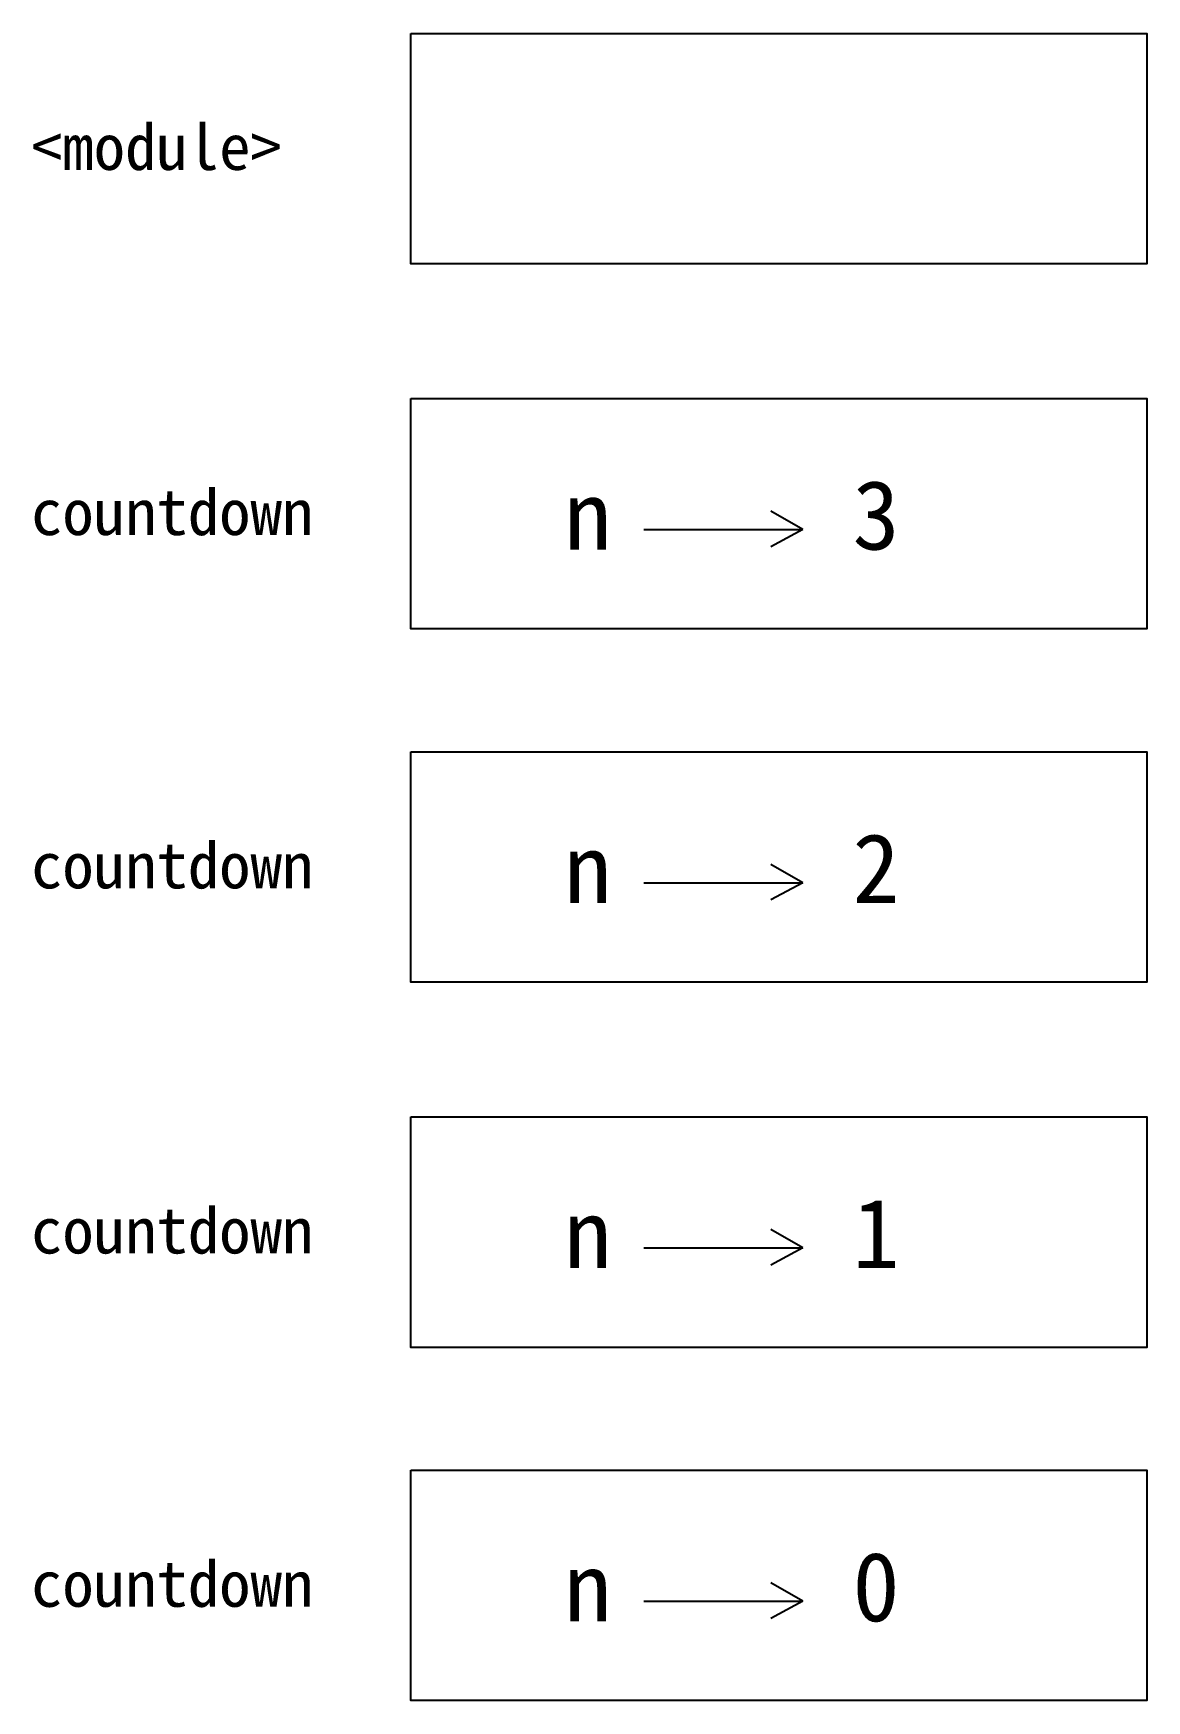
# Model space of a CAD drawing. Header units: inches. Extents: x -67 to 174, y -352 to 10.
import ezdxf

# ---------------------------------------------------------------- set-up
doc = ezdxf.new("R2010")
doc.units = ezdxf.units.IN
doc.header["$MEASUREMENT"] = 0
doc.styles.get("Standard").update_dxf_attribs({"font": ''})
doc.styles.get('Standard').set_extended_font_data('SimSun')

msp = doc.modelspace()

# ---------------------------------------------------------------- linework, layer by layer
for p, q in [((99.91, -97.59), (93, -93.62)), ((65.42, -97.59), (99.91, -97.59)), ((99.91, -97.59), (93, -101.34)), ((99.91, -174.23), (93, -170.26)), ((65.42, -174.23), (99.91, -174.23)), ((99.91, -174.23), (93, -177.98)), ((99.91, -253.44), (93, -249.46)), ((65.42, -253.44), (99.91, -253.44)), ((99.91, -253.44), (93, -257.19)), ((99.91, -330.08), (93, -326.1)), ((65.42, -330.08), (99.91, -330.08)), ((99.91, -330.08), (93, -333.83))]:
    msp.add_line(p, q)
for points in [[(14.9, 10.02), (174.5, 10.02), (174.5, -39.98), (14.9, -39.98)], [(14.9, -69.18), (174.5, -69.18), (174.5, -119.18), (14.9, -119.18)], [(14.9, -145.82), (174.5, -145.82), (174.5, -195.82), (14.9, -195.82)], [(14.9, -225.03), (174.5, -225.03), (174.5, -275.03), (14.9, -275.03)], [(14.9, -301.67), (174.5, -301.67), (174.5, -351.67), (14.9, -351.67)]]:
    msp.add_lwpolyline(points, close=True)

# ---------------------------------------------------------------- texts
at = {"attachment_point": 1}
for s, insert, char_height in [('<module>', (-67.52, -9.61), 10), ('countdown', (-67.52, -88.81), 10), ('3', (110.69, -86.96), 15), ('n', (48.1, -86.96), 15), ('countdown', (-67.52, -165.45), 10), ('2', (110.69, -163.6), 15), ('n', (48.1, -163.6), 15), ('countdown', (-67.52, -244.66), 10), ('1', (110.69, -242.81), 15), ('n', (48.1, -242.81), 15), ('countdown', (-67.52, -321.3), 10), ('0', (110.69, -319.45), 15), ('n', (48.1, -319.45), 15)]:
    msp.add_mtext_dynamic_manual_height_columns(s, width=41.2878, gutter_width=1, heights=[0], dxfattribs=dict(at, insert=insert, char_height=char_height))

doc.saveas('drawing.dxf')
